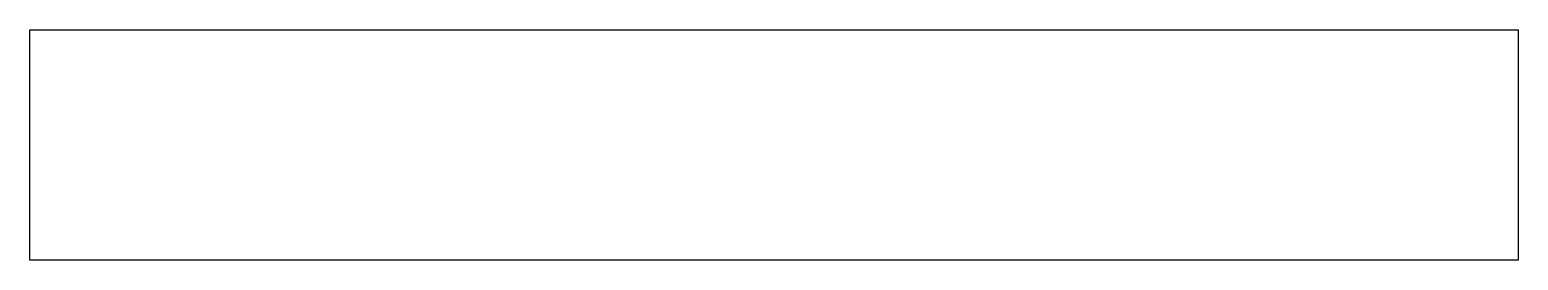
# Model space of a CAD drawing. Header units: metres. Extents: x -18.5 to 13.8, y -1.1 to 46.5.
# Drawn here: x -18.55 to 13.75, y 41.5 to 46.5 of the extents above.
import ezdxf

# ---------------------------------------------------------------- set-up
doc = ezdxf.new("R2010")
doc.units = ezdxf.units.M

msp = doc.modelspace()

# ---------------------------------------------------------------- linework, layer by layer
for p, q in [((-18.55, 46.335), (-18.55, 46.5)), ((-18.55, 46.5), (-18.439, 46.5)), ((-18.55, 46.327), (-18.55, 46.335)), ((-18.55, 46.309), (-18.55, 46.327)), ((-18.55, 46.282), (-18.55, 46.309)), ((-18.55, 46.248), (-18.55, 46.282)), ((-18.55, 45.111), (-18.55, 46.248)), ((-18.439, 46.5), (-18.191, 46.5)), ((-18.191, 46.5), (-15.816, 46.5)), ((-15.816, 46.5), (-15.546, 46.5)), ((-15.546, 46.5), (-15.175, 46.5)), ((-15.175, 46.5), (-14.7, 46.5)), ((-14.7, 46.5), (-14.14, 46.5)), ((-14.14, 46.5), (-13.546, 46.5)), ((-13.546, 46.5), (-13.007, 46.5)), ((-13.007, 46.5), (-12.633, 46.5)), ((-12.633, 46.5), (-12.501, 46.5)), ((-12.501, 46.5), (-2.097, 46.5)), ((-2.097, 46.5), (-0.973, 46.5)), ((-0.973, 46.5), (10.89, 46.5)), ((10.89, 46.5), (10.955, 46.5)), ((10.955, 46.5), (11.155, 46.5)), ((11.155, 46.5), (11.461, 46.5)), ((11.461, 46.5), (11.814, 46.5)), ((11.814, 46.5), (12.154, 46.5)), ((11.814, 46.5), (11.814, 46.5)), ((12.154, 46.5), (12.437, 46.5)), ((12.437, 46.5), (12.649, 46.5)), ((12.649, 46.5), (12.79, 46.5)), ((12.79, 46.5), (12.871, 46.5)), ((12.871, 46.5), (13.75, 46.5)), ((13.75, 46.5), (13.75, 45.111)), ((-18.55, 41.861), (-18.55, 45.111)), ((13.75, 45.111), (13.75, 41.5)), ((-18.55, 41.5), (-18.55, 41.861)), ((-15.638, 41.5), (-18.55, 41.5)), ((-15.142, 41.5), (-15.638, 41.5)), ((-14.569, 41.5), (-15.142, 41.5)), ((-13.993, 41.5), (-14.569, 41.5)), ((-13.532, 41.5), (-13.993, 41.5)), ((-13.307, 41.5), (-13.532, 41.5)), ((-0.388, 41.5), (-13.307, 41.5)), ((11.387, 41.5), (-0.388, 41.5)), ((11.613, 41.5), (11.387, 41.5)), ((11.928, 41.5), (11.613, 41.5)), ((12.261, 41.5), (11.928, 41.5)), ((12.554, 41.5), (12.261, 41.5)), ((12.781, 41.5), (12.554, 41.5)), ((12.939, 41.5), (12.781, 41.5)), ((13.75, 41.5), (12.939, 41.5))]:
    msp.add_line(p, q)

doc.saveas('drawing.dxf')
